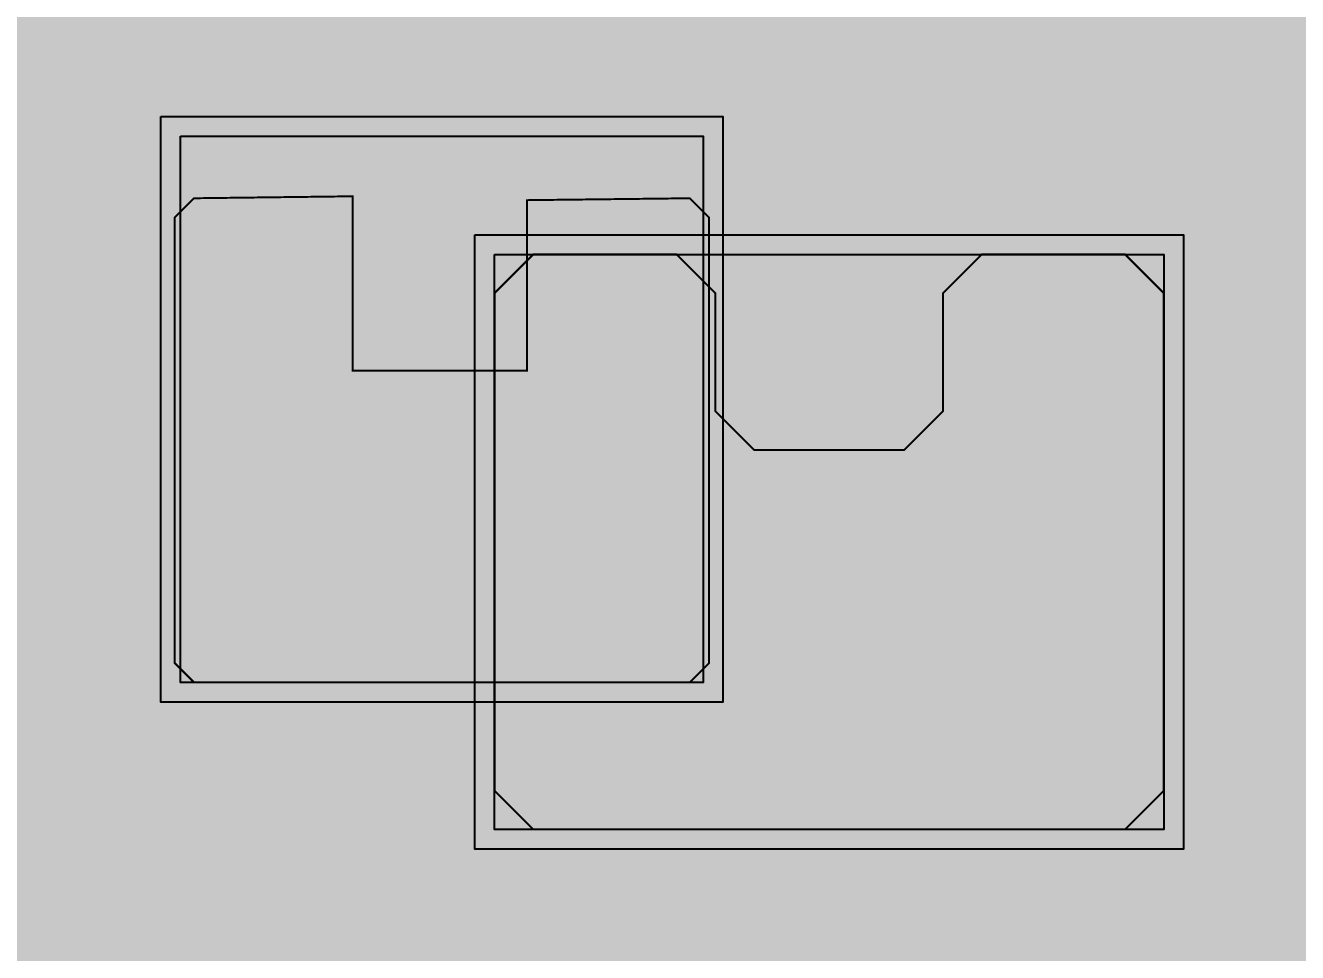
# Model space of a CAD drawing. Header units: millimetres. Extents: x -61 to 56, y -72 to 70.
# Drawn here: x -38.575 to -35.291, y 2.097 to 4.491 of the extents above; entities that cross this region are included whole.
import ezdxf

# ---------------------------------------------------------------- set-up
doc = ezdxf.new("R2010")
doc.units = ezdxf.units.MM
doc.header["$MEASUREMENT"] = 0
for name, color, linetype, true_color in [('02GND', 7, 'Continuous', 0x999966), ('03POWER', 7, 'Continuous', 0x008000), ('Bottom-Layer', 7, 'Continuous', 0x0000ff), ('Bottom-Paste-Mask-Layer', 7, 'Continuous', 0x800000), ('Bottom-Silkscreen-Layer', 7, 'Continuous', 0x66cc33), ('Bottom-Solder-Mask-Layer', 7, 'Continuous', 0xaa00ff), ('Top-Layer', 7, 'Continuous', 0xff0000), ('Top-Paste-Mask-Layer', 7, 'Continuous', 0x808080), ('Top-Silkscreen-Layer', 7, 'Continuous', 0xffcc00), ('Top-Solder-Mask-Layer', 7, 'Continuous', 0x800080)]:
    doc.layers.add(name, color=color, linetype=linetype, true_color=true_color)

msp = doc.modelspace()

# ---------------------------------------------------------------- hatches: boundary and pattern name
at = {"layer": '02GND'}
for points in [[(-49.642, 52.1533), (49.642, 52.1533), (49.642, -62.142), (-49.642, -62.142)], [(-37.3033, 1.8303), (-37.2212, 1.5243), (-36.9972, 1.3002), (-36.6911, 1.2182), (-36.385, 1.3002), (-36.161, 1.5243), (-36.079, 1.8303), (-36.161, 2.1364), (-36.385, 2.3605), (-36.6911, 2.4425), (-36.9972, 2.3605), (-37.2212, 2.1364)]]:
    msp.add_hatch(color=256, dxfattribs=at).paths.add_polyline_path(points)
at = {"layer": '03POWER'}
for points in [[(48.499, -56.0416), (48.5811, -56.3479), (48.8055, -56.572), (49.112, -56.6537), (49.4182, -56.5711), (49.642, -56.3464), (49.642, -62.142), (44.1922, -62.142), (44.3927, -61.9566), (44.4927, -61.7025), (44.4722, -61.4302), (45.1891, -61.7036), (45.9498, -61.8043), (46.7131, -61.7268), (47.438, -61.4754), (48.0854, -61.0636), (48.6204, -60.5136), (49.0141, -59.855), (49.2453, -59.1234), (49.3016, -58.3582), (49.1799, -57.6006), (48.8867, -56.8916), (48.438, -56.2692), (47.8578, -55.7672), (47.1774, -55.4124), (46.4336, -55.2241), (45.6664, -55.2125), (44.9172, -55.378), (44.2264, -55.7119), (43.6312, -56.1961), (43.1637, -56.8045), (42.8491, -57.5043), (42.7044, -58.2579), (42.7374, -59.0244), (42.9463, -59.7627), (43.3198, -60.433), (43.8378, -60.999), (-43.3618, -60.999), (-43.6207, -61.0564), (-43.831, -61.218), (-43.9533, -61.4534), (-43.9644, -61.7184), (-43.8625, -61.9632), (-43.6666, -62.142), (-49.642, -62.142), (-49.642, -56.5819), (-49.4335, -56.7975), (-49.1476, -56.8882), (-48.8529, -56.8322), (-49.1622, -57.5412), (-49.2982, -58.3027), (-49.2534, -59.075), (-49.0303, -59.8157), (-48.6412, -60.4842), (-48.1072, -61.0439), (-47.4578, -61.4642), (-46.7284, -61.722), (-45.9591, -61.8032), (-45.1921, -61.7032), (-44.4692, -61.4277), (-43.8302, -60.9917), (-43.3101, -60.4191), (-42.9374, -59.7413), (-42.7325, -58.9953), (-42.7065, -58.2222), (-42.8611, -57.4642), (-43.1876, -56.763), (-43.6682, -56.1568), (-44.2766, -55.679), (-44.9793, -55.3557), (-45.738, -55.2047), (-46.511, -55.2341), (-47.256, -55.4425), (-47.9321, -55.8184), (-48.5023, -56.3411), (-48.4998, -56.3091), (-48.499, -56.2771), (-48.499, 51.315), (-19.4026, 51.315), (-19.6295, 51.1437), (-19.7546, 50.8885), (-19.7509, 50.6043), (-19.6192, 50.3524), (-19.388, 50.1871), (-19.6578, 49.9772), (-19.7729, 49.6553), (-19.6975, 49.3219), (-19.4552, 49.0809), (-19.6839, 48.8583), (-19.7695, 48.5508), (-19.6886, 48.242), (-19.4633, 48.0159), (-19.1548, 47.934), (-18.847, 48.0185), (-18.6236, 48.2465), (-18.5453, 48.5559), (-18.6335, 48.8627), (-18.8641, 49.0834), (-18.625, 49.3243), (-18.5509, 49.6555), (-18.6646, 49.9752), (-18.9312, 50.1853), (-18.6981, 50.3494), (-18.5646, 50.6015), (-18.5597, 50.8866), (-18.6846, 51.143), (-18.9121, 51.315), (48.4255, 51.315), (48.499, 51.2415)], [(-35.4452, 2.1623), (-35.3632, 1.8562), (-35.1391, 1.6322), (-34.8331, 1.5502), (-34.527, 1.6322), (-34.3029, 1.8562), (-34.2209, 2.1623), (-34.3029, 2.4684), (-34.527, 2.6924), (-34.8331, 2.7744), (-35.1391, 2.6924), (-35.3632, 2.4684)]]:
    msp.add_hatch(color=256, dxfattribs=at).paths.add_polyline_path(points)
at = {"layer": 'Bottom-Layer'}
for points in [[(-49.642, -62.142), (-49.642, 52.1533), (49.642, 52.1533), (49.642, -62.142)], [(-37.3641, 3.8999), (-35.6361, 3.8999), (-35.6361, 2.4149), (-37.3641, 2.4149)], [(-37.3033, 1.8303), (-37.2212, 1.5243), (-36.9972, 1.3002), (-36.6911, 1.2182), (-36.385, 1.3002), (-36.161, 1.5243), (-36.079, 1.8303), (-36.161, 2.1364), (-36.385, 2.3605), (-36.6911, 2.4425), (-36.9972, 2.3605), (-37.2212, 2.1364)]]:
    msp.add_hatch(color=256, dxfattribs=at).paths.add_polyline_path(points)
at = {"layer": 'Bottom-Paste-Mask-Layer'}
msp.add_hatch(color=256, dxfattribs=at).paths.add_polyline_path([(-35.7361, 3.9), (-35.6361, 3.8), (-35.6361, 2.515), (-35.7361, 2.415), (-37.2641, 2.415), (-37.3641, 2.515), (-37.3641, 3.8), (-37.2641, 3.9), (-36.8938, 3.9), (-36.7938, 3.8), (-36.7938, 3.4951), (-36.6938, 3.3951), (-36.3063, 3.3951), (-36.2063, 3.4951), (-36.2063, 3.8), (-36.1063, 3.9)])
msp.add_hatch(color=256, dxfattribs=at).paths.add_polyline_path([(-35.7361, 3.9), (-35.6361, 3.8), (-35.6361, 2.515), (-35.7361, 2.415), (-37.2641, 2.415), (-37.3641, 2.515), (-37.3641, 3.8), (-37.2641, 3.9), (-36.8938, 3.9), (-36.7938, 3.8), (-36.7938, 3.4951), (-36.6938, 3.3951), (-36.3063, 3.3951), (-36.2063, 3.4951), (-36.2063, 3.8), (-36.1063, 3.9)])
at = {"layer": 'Bottom-Solder-Mask-Layer'}
msp.add_hatch(color=256, dxfattribs=at).paths.add_polyline_path([(-37.4149, 3.9507), (-35.5853, 3.9507), (-35.5853, 2.3641), (-37.4149, 2.3641)])
at = {"layer": 'Top-Layer'}
for points in [[(-49.642, -62.142), (-49.642, 52.1533), (49.642, 52.1533), (49.642, -62.142)], [(-38.3242, -0.5), (-38.3242, -1.5), (-38.2762, -1.6791), (-38.1452, -1.8102), (-37.9661, -1.8581), (-37.3161, -1.8581), (-37.137, -1.8102), (-37.0059, -1.6791), (-36.9579, -1.5), (-36.9579, -1.4597), (-35.8662, -1.4597), (-35.8662, -1.705), (-35.8182, -1.8841), (-35.6871, -2.0152), (-35.5081, -2.0631), (-34.1581, -2.0631), (-33.979, -2.0152), (-33.8479, -1.8841), (-33.7999, -1.705), (-33.7999, -1.4597), (-13.829, -1.4597), (-12.051, -3.2378), (-11.9321, -3.5627), (-11.6561, -3.7713), (-11.3111, -3.7969), (-11.0073, -3.6313), (-10.8417, -3.3275), (-10.8673, -2.9825), (-11.0759, -2.7065), (-11.4008, -2.5876), (-13.3135, -0.6749), (-13.4627, -0.5753), (-13.6386, -0.5403), (-33.7999, -0.5403), (-33.7999, -0.295), (-33.8479, -0.1159), (-33.979, 0.0152), (-34.1581, 0.0631), (-35.5081, 0.0631), (-35.5139, 0.0631), (-35.5198, 0.063), (-35.425, 0.2198), (-35.3919, 0.4), (-35.3919, 1.7895), (-34.8896, 2.2919), (-34.0001, 2.2919), (-33.8056, 2.3305), (-33.6408, 2.4407), (-30.0582, 6.0232), (-30.0582, 4.6), (-30.0102, 4.4209), (-29.8791, 4.2899), (-29.7001, 4.2419), (-26.8501, 4.2419), (-26.671, 4.2899), (-26.5399, 4.4209), (-26.4919, 4.6), (-26.4919, 4.8419), (-25.5582, 4.8419), (-25.5582, 4.6), (-25.5005, 4.3099), (-25.3361, 4.0639), (-24.7082, 3.436), (-24.7082, 2.3806), (-24.6602, 2.2015), (-24.5291, 2.0704), (-24.35, 2.0225), (-22.55, 2.0225), (-22.371, 2.0704), (-22.2399, 2.2015), (-22.1919, 2.3806), (-22.1919, 4.0006), (-22.2399, 4.1797), (-22.371, 4.3108), (-22.55, 4.3588), (-23.4866, 4.3588), (-23.5291, 4.4012), (-23.3736, 4.6832), (-23.3491, 5.0043), (-23.4601, 5.3065), (-23.3927, 5.624), (-23.4884, 5.9342), (-23.723, 6.1585), (-24.0372, 6.2401), (-24.3938, 6.2401), (-24.5886, 6.3281), (-24.8001, 6.3582), (-26.4919, 6.3582), (-26.4919, 7.7975), (-26.3341, 7.8487), (-26.1959, 7.9403), (-26.1162, 7.9403), (-25.9827, 7.7057), (-25.765, 7.5463), (-25.5012, 7.4899), (-24.0372, 7.4899), (-23.7313, 7.567), (-23.4985, 7.78), (-23.3946, 8.0778), (-23.4443, 8.3894), (-23.6358, 8.6401), (-23.9233, 8.77), (-23.6358, 8.9), (-23.4443, 9.1507), (-23.3946, 9.4622), (-23.4985, 9.7601), (-23.7313, 9.973), (-24.0372, 10.0502), (-24.8, 10.0502), (-26.0928, 11.343), (-25.9217, 11.5995), (-25.8973, 11.907), (-26.026, 12.1872), (-26.2749, 12.3693), (-26.581, 12.4068), (-26.8666, 12.2903), (-26.9, 12.2951), (-26.9338, 12.2967), (-27.8956, 12.2967), (-28.0412, 12.6052), (-28.3294, 12.7879), (-28.6707, 12.7879), (-28.9589, 12.6052), (-29.1045, 12.2967), (-30.0663, 12.2967), (-30.2454, 12.2487), (-30.3765, 12.1176), (-30.4245, 11.9385), (-30.4245, 11.0117), (-31.5431, 9.8931), (-31.6483, 9.7357), (-31.6852, 9.55), (-31.6852, 8.2582), (-33.3025, 8.2582), (-35.65, 8.2582), (-35.8291, 8.2102), (-35.9602, 8.0791), (-36.0082, 7.9), (-36.0082, 6.6082), (-40.3302, 6.6082), (-40.3651, 6.6112), (-40.4001, 6.6122), (-40.4351, 6.6112), (-40.47, 6.6082), (-41.3302, 6.6082), (-41.3737, 6.6116), (-41.4173, 6.6119), (-41.4608, 6.6091), (-41.504, 6.6033), (-41.9467, 6.4639), (-42.2936, 6.1555), (-42.4837, 5.7321), (-42.4836, 5.2679), (-42.2935, 4.8445), (-41.9467, 4.5361), (-41.504, 4.3967), (-41.4608, 4.3909), (-41.4173, 4.3881), (-41.3737, 4.3884), (-41.3302, 4.3919), (-40.4699, 4.3919), (-40.4351, 4.3889), (-40.4001, 4.3879), (-40.3651, 4.3889), (-40.3302, 4.3919), (-35.9415, 4.3919), (-35.8139, 4.2816), (-35.65, 4.2419), (-33.2768, 4.2419), (-34.2105, 3.3081), (-35.1001, 3.3081), (-35.2945, 3.2695), (-35.4594, 3.1593), (-36.2594, 2.3593), (-36.2835, 2.3334), (-36.3058, 2.306), (-36.5237, 2.4191), (-36.7686, 2.4375), (-37.001, 2.3582), (-37.1836, 2.1939), (-37.2868, 1.9711), (-37.2942, 1.7256), (-37.3537, 1.6197), (-37.3743, 1.5), (-37.3743, 0.6081), (-37.4896, 0.6081), (-37.9079, 1.0264), (-37.9079, 1.5), (-37.9559, 1.6791), (-38.087, 1.8102), (-38.266, 1.8581), (-38.916, 1.8581), (-39.0951, 1.8102), (-39.2262, 1.6791), (-39.2742, 1.5), (-39.2742, 0.5), (-39.2262, 0.3209), (-39.0951, 0.1898), (-38.916, 0.1419), (-38.4606, 0.1419), (-38.1347, -0.184), (-38.2732, -0.3158)], [(-38.1751, 4.205), (-36.8251, 4.205), (-36.8251, 2.795), (-38.1751, 2.795)]]:
    msp.add_hatch(color=256, dxfattribs=at).paths.add_polyline_path(points)
at = {"layer": 'Top-Paste-Mask-Layer'}
msp.add_hatch(color=256, dxfattribs=at).paths.add_polyline_path([(-36.8601, 2.795), (-38.1401, 2.795), (-38.1901, 2.845), (-38.1901, 3.9951), (-38.1401, 4.045), (-37.73, 4.0501), (-37.73, 3.6001), (-37.28, 3.6001), (-37.28, 4.0401), (-36.8601, 4.045), (-36.8101, 3.9951), (-36.8101, 2.845)])
msp.add_hatch(color=256, dxfattribs=at).paths.add_polyline_path([(-36.8601, 2.795), (-38.1401, 2.795), (-38.1901, 2.845), (-38.1901, 3.9951), (-38.1401, 4.045), (-37.73, 4.0501), (-37.73, 3.6001), (-37.28, 3.6001), (-37.28, 4.0401), (-36.8601, 4.045), (-36.8101, 3.9951), (-36.8101, 2.845)])
at = {"layer": 'Top-Solder-Mask-Layer'}
msp.add_hatch(color=256, dxfattribs=at).paths.add_polyline_path([(-38.2259, 4.2558), (-36.7743, 4.2558), (-36.7743, 2.7442), (-38.2259, 2.7442)])

# ---------------------------------------------------------------- linework, layer by layer
at = {"layer": '02GND', "const_width": 0.0508}
msp.add_lwpolyline([(-37.3033, 1.8303), (-37.2212, 1.5243), (-36.9972, 1.3002), (-36.6911, 1.2182), (-36.385, 1.3002), (-36.161, 1.5243), (-36.079, 1.8303), (-36.161, 2.1364), (-36.385, 2.3605), (-36.6911, 2.4425), (-36.9972, 2.3605), (-37.2212, 2.1364)], close=True, dxfattribs=at)
at = {"layer": '03POWER', "const_width": 0.0508}
msp.add_lwpolyline([(-35.4452, 2.1623), (-35.3632, 1.8562), (-35.1391, 1.6322), (-34.8331, 1.5502), (-34.527, 1.6322), (-34.3029, 1.8562), (-34.2209, 2.1623), (-34.3029, 2.4684), (-34.527, 2.6924), (-34.8331, 2.7744), (-35.1391, 2.6924), (-35.3632, 2.4684)], close=True, dxfattribs=at)
at = {"layer": 'Bottom-Layer'}
msp.add_lwpolyline([(-37.3641, 3.8999), (-35.6361, 3.8999), (-35.6361, 2.4149), (-37.3641, 2.4149)], close=True, dxfattribs=at)
at = {"layer": 'Bottom-Layer', "const_width": 0.0508}
msp.add_lwpolyline([(-37.3033, 1.8303), (-37.2212, 1.5243), (-36.9972, 1.3002), (-36.6911, 1.2182), (-36.385, 1.3002), (-36.161, 1.5243), (-36.079, 1.8303), (-36.161, 2.1364), (-36.385, 2.3605), (-36.6911, 2.4425), (-36.9972, 2.3605), (-37.2212, 2.1364)], close=True, dxfattribs=at)
at = {"layer": 'Bottom-Paste-Mask-Layer', "const_width": 0.00508}
msp.add_lwpolyline([(-35.7361, 3.9), (-35.6361, 3.8), (-35.6361, 2.515), (-35.7361, 2.415), (-37.2641, 2.415), (-37.3641, 2.515), (-37.3641, 3.8), (-37.2641, 3.9), (-36.8938, 3.9), (-36.7938, 3.8), (-36.7938, 3.4951), (-36.6938, 3.3951), (-36.3063, 3.3951), (-36.2063, 3.4951), (-36.2063, 3.8), (-36.1063, 3.9)], close=True, dxfattribs=at)
msp.add_lwpolyline([(-35.7361, 3.9), (-35.6361, 3.8), (-35.6361, 2.515), (-35.7361, 2.415), (-37.2641, 2.415), (-37.3641, 2.515), (-37.3641, 3.8), (-37.2641, 3.9), (-36.8938, 3.9), (-36.7938, 3.8), (-36.7938, 3.4951), (-36.6938, 3.3951), (-36.3063, 3.3951), (-36.2063, 3.4951), (-36.2063, 3.8), (-36.1063, 3.9)], close=True, dxfattribs=at)
at = {"layer": 'Bottom-Silkscreen-Layer', "const_width": 0.1524}
for points in [[(-37.5927, 2.3388), (-37.5927, 3.8238)], [(-37.5927, 2.3388), (-37.5927, 3.8238)], [(-35.4075, 3.8238), (-35.4075, 2.3388)], [(-35.4075, 3.8238), (-35.4075, 2.3388)], [(-35.5599, 2.1864), (-37.4403, 2.1864)], [(-35.5599, 2.1864), (-37.4403, 2.1864)]]:
    msp.add_lwpolyline(points, dxfattribs=at)
for points in [[(-37.4403, 2.1864, -0.414), (-37.5927, 2.3388)], [(-37.4403, 2.1864, -0.414), (-37.5927, 2.3388)], [(-35.4075, 2.3388, -0.414), (-35.5599, 2.1864)], [(-35.4075, 2.3388, -0.414), (-35.5599, 2.1864)]]:
    msp.add_lwpolyline(points, format="xyb", dxfattribs=at)
at = {"layer": 'Bottom-Solder-Mask-Layer'}
msp.add_lwpolyline([(-37.4149, 3.9507), (-35.5853, 3.9507), (-35.5853, 2.3641), (-37.4149, 2.3641)], close=True, dxfattribs=at)
at = {"layer": 'Top-Layer'}
for points, const_width in [([(-40.3302, 4.3919), (-35.9415, 4.3919), (-35.8139, 4.2816), (-35.65, 4.2419), (-33.2768, 4.2419), (-34.2105, 3.3081), (-35.1001, 3.3081), (-35.2945, 3.2695), (-35.4594, 3.1593), (-36.2594, 2.3593), (-36.2835, 2.3334), (-36.3058, 2.306), (-36.5237, 2.4191), (-36.7686, 2.4375), (-37.001, 2.3582), (-37.1836, 2.1939), (-37.2868, 1.9711)], 0.0508), ([(-35.1001, 2.8), (-35.9001, 2)], 0.3), ([(-35.9001, 2), (-35.9001, 0.4)], 0.3)]:
    msp.add_lwpolyline(points, dxfattribs=dict(at, const_width=const_width))
msp.add_lwpolyline([(-38.1751, 4.205), (-36.8251, 4.205), (-36.8251, 2.795), (-38.1751, 2.795)], close=True, dxfattribs=at)
at = {"layer": 'Top-Paste-Mask-Layer', "const_width": 0.00508}
msp.add_lwpolyline([(-36.8601, 2.795), (-38.1401, 2.795), (-38.1901, 2.845), (-38.1901, 3.9951), (-38.1401, 4.045), (-37.73, 4.0501), (-37.73, 3.6001), (-37.28, 3.6001), (-37.28, 4.0401), (-36.8601, 4.045), (-36.8101, 3.9951), (-36.8101, 2.845)], close=True, dxfattribs=at)
msp.add_lwpolyline([(-36.8601, 2.795), (-38.1401, 2.795), (-38.1901, 2.845), (-38.1901, 3.9951), (-38.1401, 4.045), (-37.73, 4.0501), (-37.73, 3.6001), (-37.28, 3.6001), (-37.28, 4.0401), (-36.8601, 4.045), (-36.8101, 3.9951), (-36.8101, 2.845)], close=True, dxfattribs=at)
at = {"layer": 'Top-Silkscreen-Layer', "const_width": 0.1524}
for points in [[(-38.4037, 4.0988), (-38.4037, 2.6888)], [(-38.4037, 4.0988), (-38.4037, 2.6888)], [(-36.5965, 2.6888), (-36.5965, 4.0988)], [(-36.5965, 2.6888), (-36.5965, 4.0988)], [(-38.2513, 2.5364), (-36.7489, 2.5364)], [(-38.2513, 2.5364), (-36.7489, 2.5364)]]:
    msp.add_lwpolyline(points, dxfattribs=at)
for points in [[(-38.4037, 2.6888, 0.414), (-38.2513, 2.5364)], [(-38.4037, 2.6888, 0.414), (-38.2513, 2.5364)], [(-36.7489, 2.5364, 0.414), (-36.5965, 2.6888)], [(-36.7489, 2.5364, 0.414), (-36.5965, 2.6888)]]:
    msp.add_lwpolyline(points, format="xyb", dxfattribs=at)
at = {"layer": 'Top-Solder-Mask-Layer'}
msp.add_lwpolyline([(-38.2259, 4.2558), (-36.7743, 4.2558), (-36.7743, 2.7442), (-38.2259, 2.7442)], close=True, dxfattribs=at)

doc.saveas('drawing.dxf')
